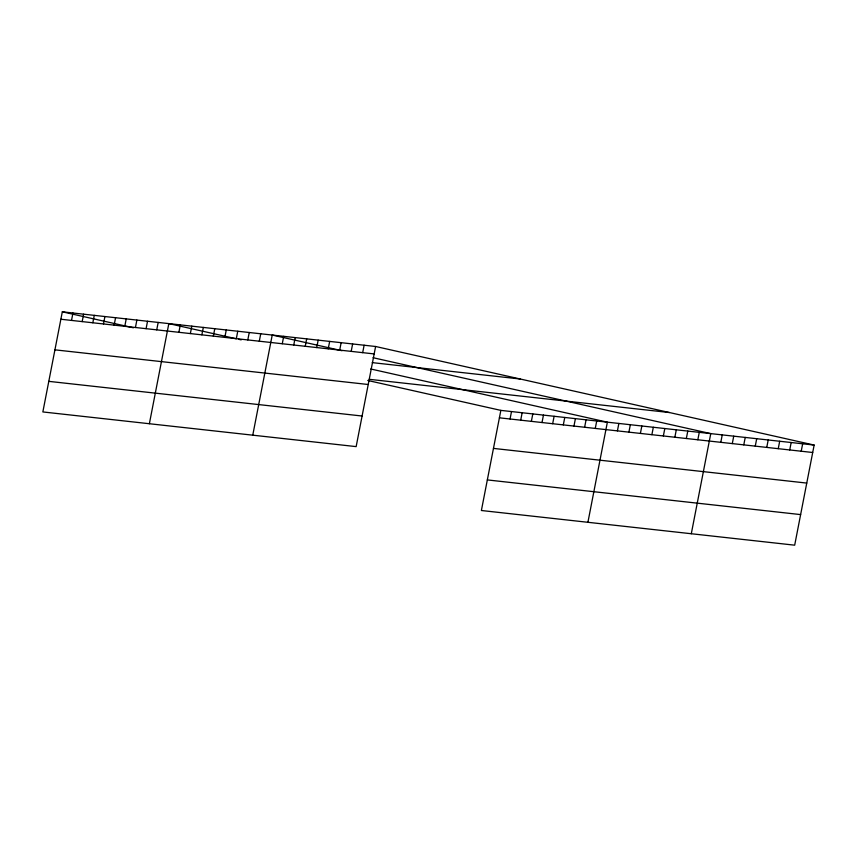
<?xml version="1.0" encoding="UTF-8"?>
<svg xmlns="http://www.w3.org/2000/svg" width="857" height="857" viewBox="0 0 857 857"><rect width="100%" height="100%" fill="white"/><g stroke="black" fill="none" stroke-linecap="round" stroke-linejoin="round"><path stroke-width="1.29" d="M375.612 346.496L62.315 311.819L42.85 411.938L356.148 446.615L375.612 346.496L814.15 445.062L794.685 545.181L481.388 510.504L500.852 410.385L814.15 445.062M71.517 320.422L72.963 312.998M82.176 321.611L83.611 314.176M92.824 322.789L94.27 315.355M103.472 323.967L104.918 316.533M114.131 325.146L115.577 317.711M124.779 326.324L126.225 318.89M135.438 327.503L136.874 320.068M146.086 328.681L147.533 321.246M156.735 329.859L158.181 322.425M149.375 423.722L168.829 323.603L236.029 338.708M178.877 332.312L180.324 324.878M190.361 333.577L191.807 326.153M201.856 334.851L203.302 327.417M213.339 336.126L214.786 328.692M224.823 337.39L226.269 329.966M236.318 338.665L237.764 331.231M247.802 339.94L249.248 332.505M259.296 341.204L260.732 333.78M252.761 435.174L272.226 335.044L341.997 350.727M282.264 343.753L283.71 336.319M293.758 345.017L295.194 337.594M305.242 346.292L306.688 338.858M316.726 347.567L318.172 340.133M328.22 348.831L329.666 341.407M339.704 350.106L341.15 342.671M351.188 351.381L352.634 343.946M362.682 352.645L364.129 345.221M510.054 418.998L511.5 411.564M520.713 420.176L522.149 412.742M531.361 421.355L532.808 413.92M542.01 422.533L543.456 415.099M552.669 423.712L554.115 416.288M563.317 424.89L564.763 417.466M573.965 426.068L575.411 418.645M584.624 427.247L586.07 419.823M595.272 428.425L596.718 421.001M587.913 522.299L607.367 422.18L370.706 368.981M617.415 430.878L618.861 423.444M628.899 432.153L630.345 424.718M640.393 433.417L641.839 425.993M651.877 434.692L653.323 427.268M663.361 435.967L664.807 428.532M674.855 437.231L676.302 429.807M686.339 438.505L687.785 431.082M697.834 439.78L699.269 432.346M691.299 533.74L710.764 433.621L373.009 357.701M720.801 442.319L722.247 434.895M732.296 443.594L733.731 436.159M743.78 444.869L745.226 437.434M755.263 446.133L756.71 438.709M766.758 447.408L768.204 439.973M778.242 448.682L779.688 441.248M789.726 449.946L791.172 442.523M801.22 451.221L802.666 443.787M60.868 319.243L374.166 353.92M372.27 362.629L520.328 379.019M369.153 379.297L669.435 412.538M54.923 349.838L368.221 384.504M499.406 417.82L812.704 452.496M48.795 381.354L362.093 416.02M493.461 448.404L806.758 483.08M487.333 479.92L800.631 514.596M238.61 339.286L241.192 339.875M62.315 311.819L133.381 327.792M367.76 380.476L500.852 410.385"/></g></svg>
